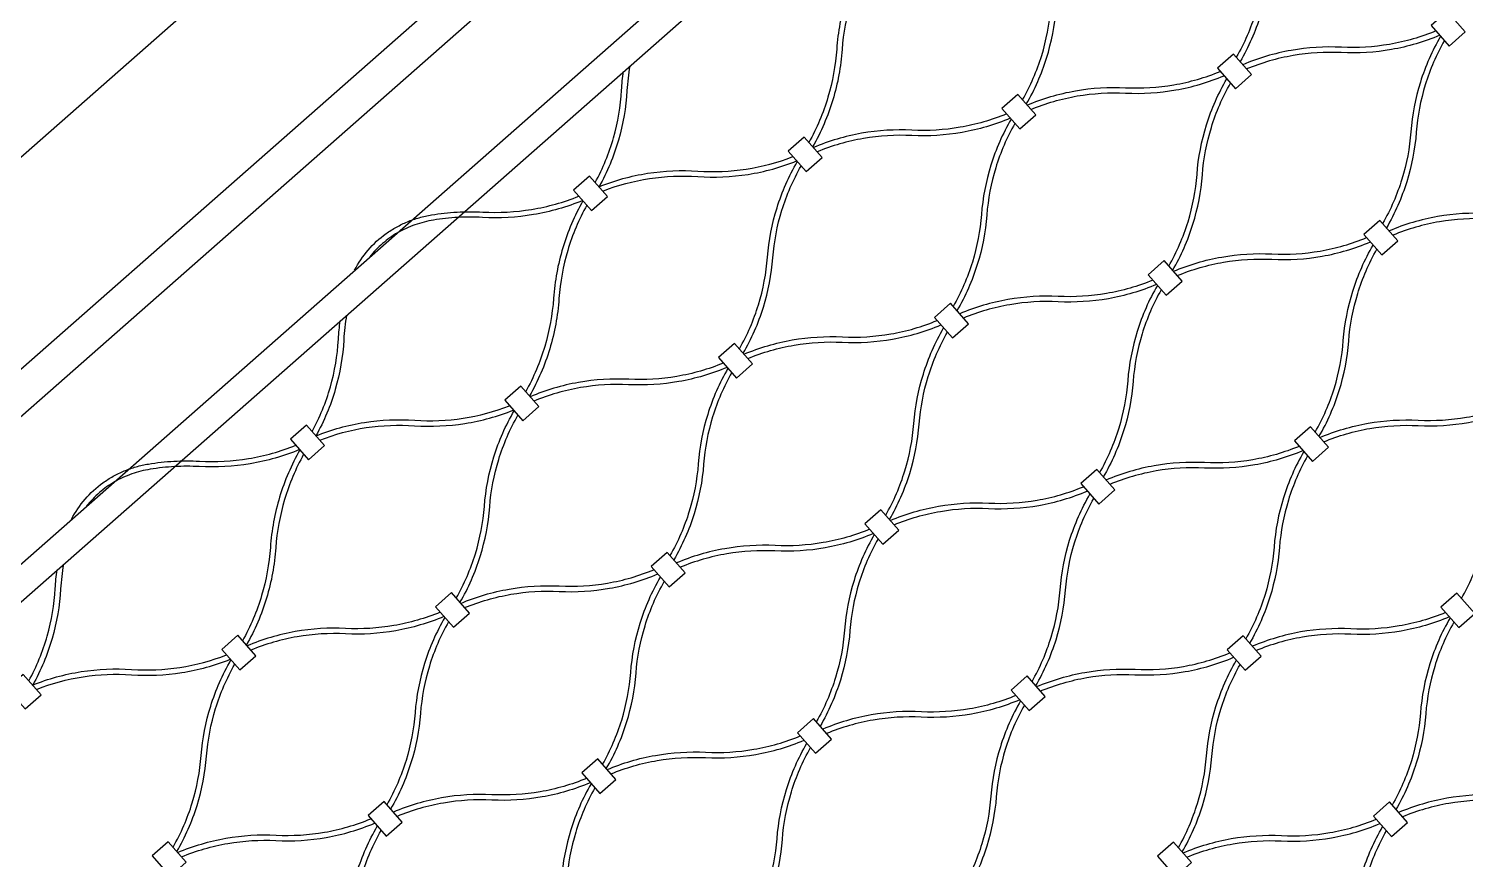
# Model space of a CAD drawing. Header units: millimetres. Extents: x 832728086 to 834530684, y 817551485 to 818349469.
# Drawn here: x 834422796 to 834423199.6, y 817821401.5 to 817821635 of the extents above; entities that cross this region are included whole.
import ezdxf

# ---------------------------------------------------------------- set-up
doc = ezdxf.new("R2010")
doc.units = ezdxf.units.MM
doc.header["$LTSCALE"] = 100
doc.layers.add('056-Railing-l', color=6, linetype='Continuous', lineweight=25)
doc.layers.add('mesh- l', color=8, linetype='Continuous')

msp = doc.modelspace()

# ---------------------------------------------------------------- linework, layer by layer
at = {"layer": '056-Railing-l', "elevation": 0.0052}
msp.add_lwpolyline([(834423493.1161, 817822141.4807), (834422485.3233, 817821254.5475, -0.41421356), (834422478.2666, 817821254.9976), (834422448.6416, 817821288.6596, -0.41421356), (834422449.0917, 817821295.7163), (834423456.8845, 817822182.6494)], format="xyb", dxfattribs=at)
msp.add_lwpolyline([(834423490.263, 817822152.2908), (834422474.9633, 817821258.7511)], dxfattribs=at)
at = {"layer": '056-Railing-l'}
for points in [[(834422503.9716, 817821229.5686), (834423502.3835, 817822108.2459)], [(834422509.2569, 817821223.5631), (834423507.6688, 817822102.2404)]]:
    msp.add_lwpolyline(points, dxfattribs=at)
at = {"layer": 'mesh- l'}
for points in [[(834423151.5892, 817821679.6092, 0.05643381), (834423145.8976, 817821666.6631, 0.05608633), (834423143.2348, 817821652.773, -0.05520174), (834423140.7017, 817821639.4319, -0.05548959), (834423135.3042, 817821626.9722)], [(834423152.656, 817821678.3969, 0.05541212), (834423147.2721, 817821665.9488, 0.05509445), (834423144.7448, 817821652.6228, -0.0561917), (834423142.0762, 817821638.7177, -0.05650781), (834423136.3708, 817821625.7603)], [(834423075.223, 817821615.0176, 0.05541212), (834423080.6069, 817821627.4658, 0.05509445), (834423083.1342, 817821640.7918, -0.0561917), (834423085.8028, 817821654.6969, -0.05650781), (834423091.5082, 817821667.6543)], [(834423076.2898, 817821613.8054, 0.05643381), (834423081.9814, 817821626.7515, 0.05608633), (834423084.6442, 817821640.6416, -0.05520174), (834423087.1773, 817821653.9827, -0.05548959), (834423092.5748, 817821666.4424)], [(834423031.2836, 817821656.6487, 0.05606721), (834423025.603, 817821643.4302, 0.05608013), (834423023.0015, 817821629.28, -0.05502564), (834423020.5379, 817821615.72, -0.05501314), (834423015.1764, 817821603.0237)], [(834423032.3562, 817821655.4299, 0.05501314), (834423026.9946, 817821642.7335, 0.05502564), (834423024.5311, 817821629.1736, -0.05608013), (834423021.9296, 817821615.0234, -0.05606721), (834423016.249, 817821601.8049)], [(834423191.4121, 817821634.3597, -0.05541212), (834423178.3807, 817821630.6011, -0.05509445), (834423164.8417, 817821629.7874, 0.0561917), (834423150.7101, 817821628.9072, 0.05650781), (834423137.1328, 817821624.8944)], [(834423192.4789, 817821633.1475, -0.05643381), (834423178.9146, 817821629.1469, -0.05608633), (834423164.7987, 817821628.2706, 0.05520174), (834423151.2439, 817821627.4531, 0.05548959), (834423138.1994, 817821623.6824)], [(834423192.7097, 817821632.8853, 0.05643381), (834423187.0181, 817821619.9392, 0.05608633), (834423184.3553, 817821606.0491, -0.05520174), (834423181.8222, 817821592.708, -0.05548959), (834423176.4247, 817821580.2483)], [(834423193.7765, 817821631.6731, 0.05541212), (834423188.3926, 817821619.2249, 0.05509445), (834423185.8653, 817821605.8989, -0.0561917), (834423183.1967, 817821591.9938, -0.05650781), (834423177.4913, 817821579.0364)], [(834422964.8523, 817821624.5212, 0.01408953), (834422964.3609, 817821621.0773, 0.01402125), (834422964.0639, 817821617.6113, -0.05610981), (834422961.6736, 817821603.6498, -0.05708383), (834422956.215, 817821590.5827)], [(834422955.1409, 817821591.8001, 0.05599537), (834422960.2902, 817821604.3516, 0.05505305), (834422962.5519, 817821617.7314, -0.01031828), (834422962.7565, 817821620.347, -0.01035536), (834422963.0691, 817821622.9519)], [(834423076.5206, 817821613.5432, -0.05643381), (834423090.0849, 817821617.5438, -0.05608633), (834423104.2007, 817821618.4201, 0.05520174), (834423117.7555, 817821619.2376, 0.05548959), (834423130.8001, 817821623.0083)], [(834423077.5874, 817821612.331, -0.05541212), (834423090.6188, 817821616.0896, -0.05509445), (834423104.1578, 817821616.9033, 0.0561917), (834423118.2893, 817821617.7835, 0.05650781), (834423131.8667, 817821621.7963)], [(834423116.3435, 817821568.2938, 0.05541212), (834423121.7274, 817821580.7419, 0.05509445), (834423124.2547, 817821594.0679, -0.0561917), (834423126.9233, 817821607.973, -0.05650781), (834423132.6287, 817821620.9304)], [(834423117.4103, 817821567.0815, 0.05643381), (834423123.1019, 817821580.0276, 0.05608633), (834423125.7647, 817821593.9177, -0.05520174), (834423128.2978, 817821607.2588, -0.05548959), (834423133.6953, 817821619.7185)], [(834423070.7189, 817821611.0537, -0.05541212), (834423057.6875, 817821607.295, -0.05509445), (834423044.1485, 817821606.4814, 0.0561917), (834423030.0169, 817821605.6012, 0.05650781), (834423016.4396, 817821601.5884)], [(834423071.7857, 817821609.8415, -0.05643381), (834423058.2214, 817821605.8409, -0.05608633), (834423044.1056, 817821604.9646, 0.05520174), (834423030.5507, 817821604.1471, 0.05548959), (834423017.5062, 817821600.3764)], [(834423072.0165, 817821609.5792, 0.05643381), (834423066.3249, 817821596.6332, 0.05608633), (834423063.6621, 817821582.7431, -0.05520174), (834423061.129, 817821569.402, -0.05548959), (834423055.7315, 817821556.9423)], [(834423073.0833, 817821608.367, 0.05541212), (834423067.6994, 817821595.9189, 0.05509445), (834423065.1721, 817821582.5929, -0.0561917), (834423062.5035, 817821568.6878, -0.05650781), (834423056.7981, 817821555.7304)], [(834422956.215, 817821590.5827, -0.05708602), (834422969.8646, 817821594.3544, -0.05611313), (834422984.0155, 817821594.9694, 0.0550563), (834422997.5731, 817821595.5301, 0.05599755), (834423010.6723, 817821599.0598)], [(834422957.2876, 817821589.3639, -0.05599755), (834422970.3868, 817821592.8936, -0.0550563), (834422983.9444, 817821593.4543, 0.05611313), (834422998.0953, 817821594.0693, 0.05708602), (834423011.7449, 817821597.841)], [(834422995.6503, 817821544.9877, 0.05541212), (834423001.0342, 817821557.4359, 0.05509445), (834423003.5615, 817821570.7618, -0.0561917), (834423006.2301, 817821584.667, -0.05650781), (834423011.9355, 817821597.6244)], [(834422996.7171, 817821543.7755, 0.05643381), (834423002.4087, 817821556.7216, 0.05608633), (834423005.0715, 817821570.6117, -0.05520174), (834423007.6046, 817821583.9528, -0.05548959), (834423013.0021, 817821596.4125)], [(834422887.544, 817821567.141, -0.05860139), (834422891.351, 817821572.789, -0.05917135), (834422896.3691, 817821577.3932, -0.02930836), (834422899.2655, 817821579.2318, -0.02849228), (834422902.3549, 817821580.7243, -0.02885387), (834422905.6998, 817821581.8902, -0.02749601), (834422909.1551, 817821582.6727, -0.0280161), (834422916.3147, 817821583.4759, -0.02801983), (834422923.5193, 817821583.4736, 0.05502888), (834422937.2811, 817821584.2119, 0.05501523), (834422950.5507, 817821587.9339)], [(834422951.6248, 817821586.7164, -0.05606931), (834422937.7972, 817821582.7437, -0.05608344), (834422923.4325, 817821581.9427, 0.02749376), (834422916.5315, 817821581.9522, 0.02749016), (834422909.6711, 817821581.2045, 0.04356081), (834422904.4763, 817821579.8747, 0.04700524), (834422899.6088, 817821577.6329, 0.04659424), (834422895.3871, 817821574.6275, 0.04734182), (834422891.8009, 817821570.8874)], [(834422951.7109, 817821586.6187, 0.05606721), (834422946.0303, 817821573.4003, 0.05608013), (834422943.4288, 817821559.2501, -0.05502564), (834422940.9653, 817821545.6901, -0.05501314), (834422935.6037, 817821532.9938)], [(834422952.7835, 817821585.3999, 0.05501314), (834422947.422, 817821572.7036, 0.05502564), (834422944.9584, 817821559.1436, -0.05608013), (834422942.3569, 817821544.9935, -0.05606721), (834422936.6764, 817821531.775)], [(834423232.5326, 817821587.6358, -0.05541212), (834423219.5013, 817821583.8772, -0.05509445), (834423205.9622, 817821583.0635, 0.0561917), (834423191.8307, 817821582.1833, 0.05650781), (834423178.2534, 817821578.1705)], [(834423233.5994, 817821586.4236, -0.05643381), (834423220.0351, 817821582.423, -0.05608633), (834423205.9193, 817821581.5467, 0.05520174), (834423192.3645, 817821580.7292, 0.05548959), (834423179.3199, 817821576.9586)], [(834423117.6411, 817821566.8193, -0.05643381), (834423131.2054, 817821570.8199, -0.05608633), (834423145.3213, 817821571.6962, 0.05520174), (834423158.8761, 817821572.5137, 0.05548959), (834423171.9206, 817821576.2844)], [(834423118.708, 817821565.6071, -0.05541212), (834423131.7393, 817821569.3658, -0.05509445), (834423145.2784, 817821570.1794, 0.0561917), (834423159.4099, 817821571.0596, 0.05650781), (834423172.9872, 817821575.0724)], [(834423157.464, 817821521.5699, 0.05541212), (834423162.8479, 817821534.018, 0.05509445), (834423165.3752, 817821547.344, -0.0561917), (834423168.0439, 817821561.2491, -0.05650781), (834423173.7492, 817821574.2065)], [(834423158.5309, 817821520.3576, 0.05643381), (834423164.2225, 817821533.3037, 0.05608633), (834423166.8852, 817821547.1938, -0.05520174), (834423169.4183, 817821560.5349, -0.05548959), (834423174.8158, 817821572.9946)], [(834423111.8394, 817821564.3298, -0.05541212), (834423098.8081, 817821560.5711, -0.05509445), (834423085.269, 817821559.7575, 0.0561917), (834423071.1375, 817821558.8773, 0.05650781), (834423057.5602, 817821554.8645)], [(834423112.9062, 817821563.1176, -0.05643381), (834423099.3419, 817821559.117, -0.05608633), (834423085.2261, 817821558.2407, 0.05520174), (834423071.6713, 817821557.4232, 0.05548959), (834423058.6268, 817821553.6525)], [(834423113.137, 817821562.8554, 0.05643381), (834423107.4454, 817821549.9093, 0.05608633), (834423104.7827, 817821536.0192, -0.05520174), (834423102.2496, 817821522.6781, -0.05548959), (834423096.852, 817821510.2184)], [(834423114.2038, 817821561.6431, 0.05541212), (834423108.8199, 817821549.195, 0.05509445), (834423106.2926, 817821535.869, -0.0561917), (834423103.624, 817821521.9639, -0.05650781), (834423097.9186, 817821509.0065)], [(834422875.5682, 817821521.7702, 0.05599537), (834422880.7176, 817821534.3217, 0.05505305), (834422882.9792, 817821547.7015, -0.01031828), (834422883.1839, 817821550.3171, -0.01035536), (834422883.4965, 817821552.922)], [(834422885.2796, 817821554.4913, 0.01408953), (834422884.7883, 817821551.0474, 0.01402125), (834422884.4912, 817821547.5814, -0.05610981), (834422882.101, 817821533.6199, -0.05708383), (834422876.6423, 817821520.5528)], [(834422996.9479, 817821543.5133, -0.05643381), (834423010.5122, 817821547.5139, -0.05608633), (834423024.6281, 817821548.3902, 0.05520174), (834423038.1829, 817821549.2077, 0.05548959), (834423051.2274, 817821552.9783)], [(834422998.0148, 817821542.3011, -0.05541212), (834423011.0461, 817821546.0597, -0.05509445), (834423024.5852, 817821546.8733, 0.0561917), (834423038.7167, 817821547.7536, 0.05650781), (834423052.294, 817821551.7664)], [(834423036.7708, 817821498.2638, 0.05541212), (834423042.1547, 817821510.712, 0.05509445), (834423044.682, 817821524.038, -0.0561917), (834423047.3507, 817821537.9431, -0.05650781), (834423053.056, 817821550.9005)], [(834423037.8377, 817821497.0516, 0.05643381), (834423043.5293, 817821509.9977, 0.05608633), (834423046.192, 817821523.8878, -0.05520174), (834423048.7251, 817821537.2289, -0.05548959), (834423054.1226, 817821549.6886)], [(834422991.1462, 817821541.0238, -0.05541212), (834422978.1149, 817821537.2651, -0.05509445), (834422964.5758, 817821536.4515, 0.0561917), (834422950.4443, 817821535.5712, 0.05650781), (834422936.867, 817821531.5584)], [(834422992.213, 817821539.8116, -0.05643381), (834422978.6487, 817821535.811, -0.05608633), (834422964.5329, 817821534.9347, 0.05520174), (834422950.9781, 817821534.1172, 0.05548959), (834422937.9336, 817821530.3465)], [(834422992.4438, 817821539.5493, 0.05643381), (834422986.7522, 817821526.6033, 0.05608633), (834422984.0895, 817821512.7132, -0.05520174), (834422981.5564, 817821499.3721, -0.05548959), (834422976.1588, 817821486.9124)], [(834422993.5106, 817821538.3371, 0.05541212), (834422988.1267, 817821525.889, 0.05509445), (834422985.5994, 817821512.563, -0.0561917), (834422982.9308, 817821498.6579, -0.05650781), (834422977.2254, 817821485.7004)], [(834422876.6423, 817821520.5528, -0.05708602), (834422890.2919, 817821524.3244, -0.05611313), (834422904.4428, 817821524.9395, 0.0550563), (834422918.0005, 817821525.5001, 0.05599755), (834422931.0996, 817821529.0298)], [(834422877.7149, 817821519.334, -0.05599755), (834422890.8141, 817821522.8637, -0.0550563), (834422904.3717, 817821523.4243, 0.05611313), (834422918.5226, 817821524.0394, 0.05708602), (834422932.1722, 817821527.8111)], [(834422916.0776, 817821474.9578, 0.05541212), (834422921.4615, 817821487.406, 0.05509445), (834422923.9888, 817821500.7319, -0.0561917), (834422926.6575, 817821514.6371, -0.05650781), (834422932.3628, 817821527.5945)], [(834423158.7616, 817821520.0954, -0.05643381), (834423172.3259, 817821524.096, -0.05608633), (834423186.4418, 817821524.9723, 0.05520174), (834423199.9966, 817821525.7898, 0.05548959), (834423213.0411, 817821529.5605)], [(834423159.8285, 817821518.8832, -0.05541212), (834423172.8598, 817821522.6419, -0.05509445), (834423186.3989, 817821523.4555, 0.0561917), (834423200.5304, 817821524.3357, 0.05650781), (834423214.1077, 817821528.3485)], [(834422917.1445, 817821473.7456, 0.05643381), (834422922.8361, 817821486.6916, 0.05608633), (834422925.4988, 817821500.5818, -0.05520174), (834422928.0319, 817821513.9228, -0.05548959), (834422933.4294, 817821526.3825)], [(834423198.5845, 817821474.846, 0.05541212), (834423203.9685, 817821487.2941, 0.05509445), (834423206.4957, 817821500.6201, -0.0561917), (834423209.1644, 817821514.5252, -0.05650781), (834423214.8698, 817821527.4826)], [(834422807.9713, 817821497.1111, -0.05860139), (834422811.7784, 817821502.759, -0.05917135), (834422816.7964, 817821507.3633, -0.02930836), (834422819.6929, 817821509.2019, -0.02849228), (834422822.7822, 817821510.6944, -0.02885387), (834422826.1271, 817821511.8603, -0.02749601), (834422829.5824, 817821512.6428, -0.0280161), (834422836.7421, 817821513.446, -0.02801983), (834422843.9466, 817821513.4437, 0.05502888), (834422857.7085, 817821514.182, 0.05501523), (834422870.978, 817821517.904)], [(834422872.0521, 817821516.6865, -0.05606931), (834422858.2245, 817821512.7137, -0.05608344), (834422843.8598, 817821511.9128, 0.02749376), (834422836.9588, 817821511.9223, 0.02749016), (834422830.0984, 817821511.1746, 0.04356081), (834422824.9036, 817821509.8448, 0.04700524), (834422820.0361, 817821507.603, 0.04659424), (834422815.8144, 817821504.5976, 0.04734182), (834422812.2282, 817821500.8575)], [(834422872.1382, 817821516.5888, 0.05606721), (834422866.4577, 817821503.3704, 0.05608013), (834422863.8561, 817821489.2202, -0.05502564), (834422861.3926, 817821475.6602, -0.05501314), (834422856.031, 817821462.9639)], [(834423152.9599, 817821517.6059, -0.05541212), (834423139.9286, 817821513.8473, -0.05509445), (834423126.3895, 817821513.0336, 0.0561917), (834423112.258, 817821512.1534, 0.05650781), (834423098.6807, 817821508.1406)], [(834423154.0267, 817821516.3937, -0.05643381), (834423140.4625, 817821512.3931, -0.05608633), (834423126.3466, 817821511.5168, 0.05520174), (834423112.7918, 817821510.6993, 0.05548959), (834423099.7473, 817821506.9286)], [(834423154.2575, 817821516.1315, 0.05643381), (834423148.5659, 817821503.1854, 0.05608633), (834423145.9032, 817821489.2953, -0.05520174), (834423143.3701, 817821475.9542, -0.05548959), (834423137.9725, 817821463.4945)], [(834422873.2108, 817821515.37, 0.05501314), (834422867.8493, 817821502.6737, 0.05502564), (834422865.3857, 817821489.1137, -0.05608013), (834422862.7842, 817821474.9636, -0.05606721), (834422857.1037, 817821461.7451)], [(834423155.3244, 817821514.9192, 0.05541212), (834423149.9404, 817821502.4711, 0.05509445), (834423147.4132, 817821489.1451, -0.0561917), (834423144.7445, 817821475.24, -0.05650781), (834423139.0391, 817821462.2826)], [(834423038.0684, 817821496.7894, -0.05643381), (834423051.6327, 817821500.79, -0.05608633), (834423065.7486, 817821501.6663, 0.05520174), (834423079.3034, 817821502.4838, 0.05548959), (834423092.3479, 817821506.2545)], [(834423039.1353, 817821495.5772, -0.05541212), (834423052.1666, 817821499.3358, -0.05509445), (834423065.7057, 817821500.1495, 0.0561917), (834423079.8372, 817821501.0297, 0.05650781), (834423093.4145, 817821505.0425)], [(834423077.8913, 817821451.54, 0.05541212), (834423083.2753, 817821463.9881, 0.05509445), (834423085.8025, 817821477.3141, -0.0561917), (834423088.4712, 817821491.2192, -0.05650781), (834423094.1766, 817821504.1766)], [(834423078.9582, 817821450.3277, 0.05643381), (834423084.6498, 817821463.2738, 0.05608633), (834423087.3125, 817821477.1639, -0.05520174), (834423089.8456, 817821490.505, -0.05548959), (834423095.2432, 817821502.9647)], [(834423032.2667, 817821494.2999, -0.05541212), (834423019.2354, 817821490.5412, -0.05509445), (834423005.6963, 817821489.7276, 0.0561917), (834422991.5648, 817821488.8473, 0.05650781), (834422977.9875, 817821484.8345)], [(834423033.3335, 817821493.0877, -0.05643381), (834423019.7693, 817821489.0871, -0.05608633), (834423005.6534, 817821488.2108, 0.05520174), (834422992.0986, 817821487.3933, 0.05548959), (834422979.0541, 817821483.6226)], [(834423033.5643, 817821492.8254, 0.05643381), (834423027.8727, 817821479.8794, 0.05608633), (834423025.21, 817821465.9893, -0.05520174), (834423022.6769, 817821452.6482, -0.05548959), (834423017.2793, 817821440.1885)], [(834423034.6312, 817821491.6132, 0.05541212), (834423029.2472, 817821479.1651, 0.05509445), (834423026.72, 817821465.8391, -0.0561917), (834423024.0513, 817821451.934, -0.05650781), (834423018.3459, 817821438.9766)], [(834422805.7069, 817821484.4613, 0.01408953), (834422805.2156, 817821481.0175, 0.01402125), (834422804.9185, 817821477.5515, -0.05610981), (834422802.5283, 817821463.59, -0.05708383), (834422797.0696, 817821450.5229)], [(834422795.9955, 817821451.7403, 0.05599537), (834422801.1449, 817821464.2918, 0.05505305), (834422803.4065, 817821477.6716, -0.01031828), (834422803.6112, 817821480.2872, -0.01035536), (834422803.9238, 817821482.8921)], [(834422917.3752, 817821473.4834, -0.05643381), (834422930.9395, 817821477.484, -0.05608633), (834422945.0554, 817821478.3603, 0.05520174), (834422958.6102, 817821479.1777, 0.05548959), (834422971.6547, 817821482.9484)], [(834422918.4421, 817821472.2711, -0.05541212), (834422931.4734, 817821476.0298, -0.05509445), (834422945.0125, 817821476.8434, 0.0561917), (834422959.144, 817821477.7237, 0.05650781), (834422972.7213, 817821481.7365)], [(834422957.1981, 817821428.2339, 0.05541212), (834422962.5821, 817821440.6821, 0.05509445), (834422965.1093, 817821454.008, -0.0561917), (834422967.778, 817821467.9132, -0.05650781), (834422973.4834, 817821480.8706)], [(834422958.265, 817821427.0217, 0.05643381), (834422963.9566, 817821439.9677, 0.05608633), (834422966.6193, 817821453.8579, -0.05520174), (834422969.1524, 817821467.199, -0.05548959), (834422974.55, 817821479.6587)], [(834422911.5735, 817821470.9939, -0.05541212), (834422898.5422, 817821467.2352, -0.05509445), (834422885.0031, 817821466.4216, 0.0561917), (834422870.8716, 817821465.5413, 0.05650781), (834422857.2943, 817821461.5285)], [(834422912.6404, 817821469.7816, -0.05643381), (834422899.0761, 817821465.7811, -0.05608633), (834422884.9602, 817821464.9048, 0.05520174), (834422871.4054, 817821464.0873, 0.05548959), (834422858.3609, 817821460.3166)], [(834422912.8711, 817821469.5194, 0.05643381), (834422907.1795, 817821456.5734, 0.05608633), (834422904.5168, 817821442.6832, -0.05520174), (834422901.9837, 817821429.3422, -0.05548959), (834422896.5861, 817821416.8825)], [(834422913.938, 817821468.3072, 0.05541212), (834422908.554, 817821455.8591, 0.05509445), (834422906.0268, 817821442.5331, -0.0561917), (834422903.3581, 817821428.6279, -0.05650781), (834422897.6527, 817821415.6705)], [(834423194.0804, 817821470.882, -0.05541212), (834423181.0491, 817821467.1234, -0.05509445), (834423167.51, 817821466.3097, 0.0561917), (834423153.3785, 817821465.4295, 0.05650781), (834423139.8012, 817821461.4167)], [(834423195.1473, 817821469.6698, -0.05643381), (834423181.583, 817821465.6692, -0.05608633), (834423167.4671, 817821464.7929, 0.05520174), (834423153.9123, 817821463.9754, 0.05548959), (834423140.8678, 817821460.2048)], [(834423195.378, 817821469.4076, 0.05643381), (834423189.6864, 817821456.4615, 0.05608633), (834423187.0237, 817821442.5714, -0.05520174), (834423184.4906, 817821429.2303, -0.05548959), (834423179.0931, 817821416.7706)], [(834423196.4449, 817821468.1954, 0.05541212), (834423191.061, 817821455.7472, 0.05509445), (834423188.5337, 817821442.4213, -0.0561917), (834423185.865, 817821428.5161, -0.05650781), (834423180.1597, 817821415.5587)], [(834422797.0696, 817821450.5229, -0.05708602), (834422810.7193, 817821454.2945, -0.05611313), (834422824.8701, 817821454.9096, 0.0550563), (834422838.4278, 817821455.4702, 0.05599755), (834422851.5269, 817821458.9999)], [(834423079.189, 817821450.0655, -0.05643381), (834423092.7532, 817821454.0661, -0.05608633), (834423106.8691, 817821454.9424, 0.05520174), (834423120.4239, 817821455.7599, 0.05548959), (834423133.4684, 817821459.5306)], [(834422798.1423, 817821449.3041, -0.05599755), (834422811.2414, 817821452.8338, -0.0550563), (834422824.7991, 817821453.3944, 0.05611313), (834422838.9499, 817821454.0095, 0.05708602), (834422852.5996, 817821457.7811)], [(834422836.5049, 817821404.9279, 0.05541212), (834422841.8889, 817821417.376, 0.05509445), (834422844.4161, 817821430.702, -0.0561917), (834422847.0848, 817821444.6071, -0.05650781), (834422852.7902, 817821457.5646)], [(834422837.5718, 817821403.7157, 0.05643381), (834422843.2634, 817821416.6617, 0.05608633), (834422845.9261, 817821430.5518, -0.05520174), (834422848.4592, 817821443.8929, -0.05548959), (834422853.8568, 817821456.3526)], [(834423080.2558, 817821448.8533, -0.05541212), (834423093.2871, 817821452.6119, -0.05509445), (834423106.8262, 817821453.4256, 0.0561917), (834423120.9577, 817821454.3058, 0.05650781), (834423134.535, 817821458.3186)], [(834423119.0119, 817821404.8161, 0.05541212), (834423124.3958, 817821417.2642, 0.05509445), (834423126.9231, 817821430.5902, -0.0561917), (834423129.5917, 817821444.4953, -0.05650781), (834423135.2971, 817821457.4527)], [(834423120.0787, 817821403.6038, 0.05643381), (834423125.7703, 817821416.5499, 0.05608633), (834423128.433, 817821430.44, -0.05520174), (834423130.9661, 817821443.7811, -0.05548959), (834423136.3637, 817821456.2408)], [(834423073.3872, 817821447.576, -0.05541212), (834423060.3559, 817821443.8173, -0.05509445), (834423046.8168, 817821443.0037, 0.0561917), (834423032.6853, 817821442.1235, 0.05650781), (834423019.108, 817821438.1107)], [(834423074.4541, 817821446.3638, -0.05643381), (834423060.8898, 817821442.3632, -0.05608633), (834423046.7739, 817821441.4869, 0.05520174), (834423033.2191, 817821440.6694, 0.05548959), (834423020.1746, 817821436.8987)], [(834423074.6848, 817821446.1016, 0.05643381), (834423068.9932, 817821433.1555, 0.05608633), (834423066.3305, 817821419.2654, -0.05520174), (834423063.7974, 817821405.9243, -0.05548959), (834423058.3999, 817821393.4646)], [(834423075.7517, 817821444.8893, 0.05541212), (834423070.3678, 817821432.4412, 0.05509445), (834423067.8405, 817821419.1152, -0.0561917), (834423065.1718, 817821405.2101, -0.05650781), (834423059.4665, 817821392.2527)], [(834422958.4958, 817821426.7595, -0.05643381), (834422972.06, 817821430.7601, -0.05608633), (834422986.1759, 817821431.6364, 0.05520174), (834422999.7307, 817821432.4538, 0.05548959), (834423012.7752, 817821436.2245)], [(834422959.5626, 817821425.5473, -0.05541212), (834422972.5939, 817821429.3059, -0.05509445), (834422986.133, 817821430.1195, 0.0561917), (834423000.2645, 817821430.9998, 0.05650781), (834423013.8418, 817821435.0126)], [(834422998.3187, 817821381.51, 0.05541212), (834423003.7026, 817821393.9582, 0.05509445), (834423006.2299, 817821407.2841, -0.0561917), (834423008.8985, 817821421.1893, -0.05650781), (834423014.6039, 817821434.1467)], [(834422999.3855, 817821380.2978, 0.05643381), (834423005.0771, 817821393.2439, 0.05608633), (834423007.7398, 817821407.134, -0.05520174), (834423010.2729, 817821420.4751, -0.05548959), (834423015.6705, 817821432.9348)], [(834422952.694, 817821424.27, -0.05541212), (834422939.6627, 817821420.5113, -0.05509445), (834422926.1236, 817821419.6977, 0.0561917), (834422911.9921, 817821418.8174, 0.05650781), (834422898.4148, 817821414.8046)], [(834422953.7609, 817821423.0577, -0.05643381), (834422940.1966, 817821419.0572, -0.05608633), (834422926.0807, 817821418.1809, 0.05520174), (834422912.5259, 817821417.3634, 0.05548959), (834422899.4814, 817821413.5927)], [(834422953.9916, 817821422.7955, 0.05643381), (834422948.3, 817821409.8495, 0.05608633), (834422945.6373, 817821395.9594, -0.05520174), (834422943.1042, 817821382.6183, -0.05548959), (834422937.7067, 817821370.1586)], [(834423235.2009, 817821424.1581, -0.05541212), (834423222.1696, 817821420.3995, -0.05509445), (834423208.6305, 817821419.5859, 0.0561917), (834423194.499, 817821418.7056, 0.05650781), (834423180.9217, 817821414.6928)], [(834423236.2678, 817821422.9459, -0.05643381), (834423222.7035, 817821418.9453, -0.05608633), (834423208.5876, 817821418.069, 0.05520174), (834423195.0328, 817821417.2516, 0.05548959), (834423181.9883, 817821413.4809)], [(834422955.0585, 817821421.5833, 0.05541212), (834422949.6746, 817821409.1352, 0.05509445), (834422947.1473, 817821395.8092, -0.0561917), (834422944.4786, 817821381.9041, -0.05650781), (834422938.7733, 817821368.9466)], [(834422837.8026, 817821403.4535, -0.05643381), (834422851.3668, 817821407.454, -0.05608633), (834422865.4827, 817821408.3303, 0.05520174), (834422879.0375, 817821409.1478, 0.05548959), (834422892.082, 817821412.9185)], [(834422838.8694, 817821402.2412, -0.05541212), (834422851.9007, 817821405.9999, -0.05509445), (834422865.4398, 817821406.8135, 0.0561917), (834422879.5713, 817821407.6938, 0.05650781), (834422893.1486, 817821411.7066)], [(834422877.6255, 817821358.204, 0.05541212), (834422883.0094, 817821370.6521, 0.05509445), (834422885.5367, 817821383.9781, -0.0561917), (834422888.2053, 817821397.8833, -0.05650781), (834422893.9107, 817821410.8407)], [(834423120.3095, 817821403.3416, -0.05643381), (834423133.8738, 817821407.3422, -0.05608633), (834423147.9896, 817821408.2185, 0.05520174), (834423161.5444, 817821409.036, 0.05548959), (834423174.589, 817821412.8067)], [(834423121.3763, 817821402.1294, -0.05541212), (834423134.4076, 817821405.8881, -0.05509445), (834423147.9467, 817821406.7017, 0.0561917), (834423162.0782, 817821407.5819, 0.05650781), (834423175.6555, 817821411.5947)], [(834423160.1324, 817821358.0922, 0.05541212), (834423165.5163, 817821370.5403, 0.05509445), (834423168.0436, 817821383.8663, -0.0561917), (834423170.7122, 817821397.7714, -0.05650781), (834423176.4176, 817821410.7288)], [(834422878.6923, 817821356.9918, 0.05643381), (834422884.3839, 817821369.9378, 0.05608633), (834422887.0466, 817821383.828, -0.05520174), (834422889.5797, 817821397.169, -0.05548959), (834422894.9773, 817821409.6287)], [(834423161.1992, 817821356.88, 0.05643381), (834423166.8908, 817821369.826, 0.05608633), (834423169.5536, 817821383.7161, -0.05520174), (834423172.0867, 817821397.0572, -0.05548959), (834423177.4842, 817821409.5169)]]:
    msp.add_lwpolyline(points, format="xyb", dxfattribs=at)
for points in [[(834423199.6305, 817821634.1032), (834423194.5663, 817821639.8575), (834423190.0622, 817821635.8935), (834423195.1264, 817821630.1393)], [(834423199.6305, 817821634.1032), (834423194.5663, 817821639.8575), (834423190.0622, 817821635.8935), (834423195.1264, 817821630.1393)], [(834423139.5875, 817821622.1052), (834423134.5234, 817821627.8594), (834423130.0192, 817821623.8955), (834423135.0834, 817821618.1413)], [(834423139.5875, 817821622.1052), (834423134.5234, 817821627.8594), (834423130.0192, 817821623.8955), (834423135.0834, 817821618.1413)], [(834423078.9373, 817821610.7972), (834423073.8731, 817821616.5514), (834423069.369, 817821612.5875), (834423074.4332, 817821606.8332)], [(834423018.8943, 817821598.7992), (834423013.8302, 817821604.5534), (834423009.326, 817821600.5895), (834423014.3902, 817821594.8352)], [(834423018.8943, 817821598.7992), (834423013.8302, 817821604.5534), (834423009.326, 817821600.5895), (834423014.3902, 817821594.8352)], [(834422958.6339, 817821587.8342), (834422953.5697, 817821593.5884), (834422949.0656, 817821589.6245), (834422954.1298, 817821583.8703)], [(834423180.708, 817821575.3813), (834423175.6439, 817821581.1356), (834423171.1398, 817821577.1716), (834423176.2039, 817821571.4174)], [(834423120.0578, 817821564.0733), (834423114.9936, 817821569.8275), (834423110.4895, 817821565.8636), (834423115.5537, 817821560.1094)], [(834423060.0148, 817821552.0753), (834423054.9507, 817821557.8295), (834423050.4466, 817821553.8656), (834423055.5107, 817821548.1113)], [(834423060.0148, 817821552.0753), (834423054.9507, 817821557.8295), (834423050.4466, 817821553.8656), (834423055.5107, 817821548.1113)], [(834422999.3646, 817821540.7673), (834422994.3004, 817821546.5215), (834422989.7963, 817821542.5576), (834422994.8605, 817821536.8033)], [(834422939.3216, 817821528.7693), (834422934.2575, 817821534.5235), (834422929.7534, 817821530.5595), (834422934.8175, 817821524.8053)], [(834422939.3216, 817821528.7693), (834422934.2575, 817821534.5235), (834422929.7534, 817821530.5595), (834422934.8175, 817821524.8053)], [(834422879.0612, 817821517.8043), (834422873.997, 817821523.5585), (834422869.4929, 817821519.5946), (834422874.5571, 817821513.8403)], [(834423161.1783, 817821517.3494), (834423156.1142, 817821523.1037), (834423151.6101, 817821519.1397), (834423156.6742, 817821513.3855)], [(834423101.1354, 817821505.3514), (834423096.0712, 817821511.1056), (834423091.5671, 817821507.1417), (834423096.6312, 817821501.3874)], [(834423040.4851, 817821494.0434), (834423035.421, 817821499.7976), (834423030.9169, 817821495.8337), (834423035.981, 817821490.0794)], [(834422980.4422, 817821482.0454), (834422975.378, 817821487.7996), (834422970.8739, 817821483.8357), (834422975.938, 817821478.0814)], [(834422980.4422, 817821482.0454), (834422975.378, 817821487.7996), (834422970.8739, 817821483.8357), (834422975.938, 817821478.0814)], [(834422919.7919, 817821470.7374), (834422914.7278, 817821476.4916), (834422910.2237, 817821472.5276), (834422915.2878, 817821466.7734)], [(834423202.2988, 817821470.6255), (834423197.2347, 817821476.3798), (834423192.7306, 817821472.4158), (834423197.7947, 817821466.6616)], [(834422859.749, 817821458.7393), (834422854.6848, 817821464.4936), (834422850.1807, 817821460.5296), (834422855.2448, 817821454.7754)], [(834422859.749, 817821458.7393), (834422854.6848, 817821464.4936), (834422850.1807, 817821460.5296), (834422855.2448, 817821454.7754)], [(834423142.2559, 817821458.6275), (834423137.1917, 817821464.3818), (834423132.6876, 817821460.4178), (834423137.7518, 817821454.6636)], [(834422799.4885, 817821447.7744), (834422794.4244, 817821453.5286), (834422789.9202, 817821449.5647), (834422794.9844, 817821443.8104)], [(834423081.6056, 817821447.3195), (834423076.5415, 817821453.0737), (834423072.0374, 817821449.1098), (834423077.1015, 817821443.3555)], [(834423021.5627, 817821435.3215), (834423016.4985, 817821441.0757), (834423011.9944, 817821437.1118), (834423017.0586, 817821431.3575)], [(834422960.9125, 817821424.0135), (834422955.8483, 817821429.7677), (834422951.3442, 817821425.8038), (834422956.4083, 817821420.0495)], [(834422900.8695, 817821412.0155), (834422895.8053, 817821417.7697), (834422891.3012, 817821413.8057), (834422896.3654, 817821408.0515)], [(834422900.8695, 817821412.0155), (834422895.8053, 817821417.7697), (834422891.3012, 817821413.8057), (834422896.3654, 817821408.0515)], [(834423183.3764, 817821411.9036), (834423178.3122, 817821417.6579), (834423173.8081, 817821413.6939), (834423178.8723, 817821407.9397)], [(834422840.2193, 817821400.7074), (834422835.1551, 817821406.4617), (834422830.651, 817821402.4977), (834422835.7151, 817821396.7435)], [(834423122.7262, 817821400.5956), (834423117.662, 817821406.3499), (834423113.1579, 817821402.3859), (834423118.2221, 817821396.6317)]]:
    msp.add_lwpolyline(points, close=True, dxfattribs=at)
for points in [[(834423175.6439, 817821581.1356), (834423171.1398, 817821577.1716)], [(834423180.708, 817821575.3813), (834423175.6439, 817821581.1356)], [(834423171.1398, 817821577.1716), (834423176.2039, 817821571.4174)], [(834423176.2039, 817821571.4174), (834423180.708, 817821575.3813)], [(834423096.0712, 817821511.1056), (834423091.5671, 817821507.1417)], [(834423101.1354, 817821505.3514), (834423096.0712, 817821511.1056)], [(834423091.5671, 817821507.1417), (834423096.6312, 817821501.3874)], [(834423096.6312, 817821501.3874), (834423101.1354, 817821505.3514)], [(834423137.1917, 817821464.3818), (834423132.6876, 817821460.4178)], [(834423142.2559, 817821458.6275), (834423137.1917, 817821464.3818)], [(834423132.6876, 817821460.4178), (834423137.7518, 817821454.6636)], [(834423137.7518, 817821454.6636), (834423142.2559, 817821458.6275)], [(834423016.4985, 817821441.0757), (834423011.9944, 817821437.1118)], [(834423021.5627, 817821435.3215), (834423016.4985, 817821441.0757)], [(834423011.9944, 817821437.1118), (834423017.0586, 817821431.3575)], [(834423017.0586, 817821431.3575), (834423021.5627, 817821435.3215)], [(834423178.3122, 817821417.6579), (834423173.8081, 817821413.6939)], [(834423183.3764, 817821411.9036), (834423178.3122, 817821417.6579)], [(834423173.8081, 817821413.6939), (834423178.8723, 817821407.9397)], [(834423178.8723, 817821407.9397), (834423183.3764, 817821411.9036)]]:
    msp.add_lwpolyline(points, dxfattribs=at)

doc.saveas('drawing.dxf')
